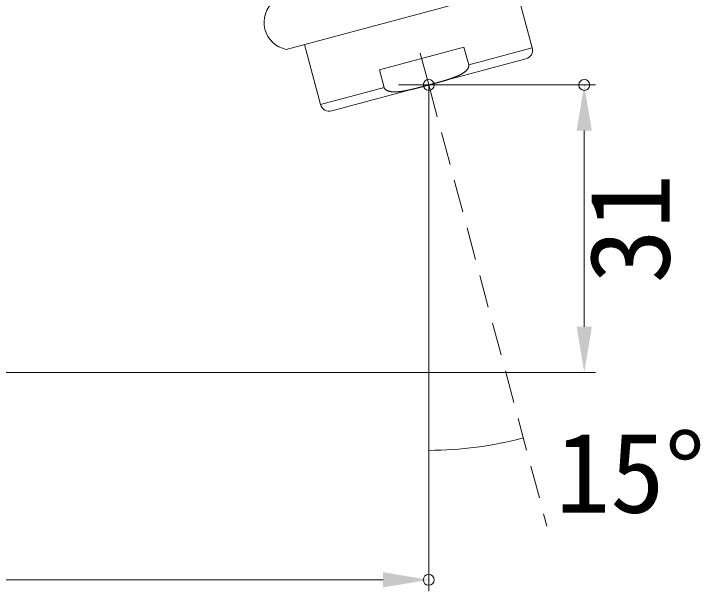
# Model space of a CAD drawing. Units: millimetres, scale not verified. Extents: x -300 to 302, y -412 to 405.
# Drawn here: x 187.7 to 262.9, y 30.2 to 93.4 of the extents above; entities that cross this region are included whole.
import ezdxf
from ezdxf.enums import TextEntityAlignment as Align

# ---------------------------------------------------------------- set-up
doc = ezdxf.new("R2010")
doc.units = ezdxf.units.MM
doc.header["$LTSCALE"] = 3
doc.header["$PDMODE"] = 32
doc.header["$PDSIZE"] = 1.2
doc.linetypes.add('DASHED1', pattern=[1.8, 1.2, -0.6])
doc.layers.add('0-0', color=7, linetype='Continuous', lineweight=18)
doc.styles.add('ＭＳ ゴシック', font='')
doc.styles.get('ＭＳ ゴシック').set_extended_font_data('MS Gothic')

msp = doc.modelspace()

# ---------------------------------------------------------------- linework, layer by layer
at = {"layer": '0-0'}
for p, q in [((217.546, 89.484), (244.704, 96.76)), ((242.716, 96.228), (244.476, 89.659)), ((219.534, 90.016), (221.294, 83.448)), ((237, 89.727), (227.735, 87.244)), ((237, 89.727), (237.517, 87.795)), ((237.517, 87.795), (244.476, 89.659)), ((243.769, 88.435), (222.518, 82.741)), ((243.769, 88.435), (222.518, 82.741)), ((227.735, 87.244), (228.252, 85.312)), ((221.294, 83.448), (228.252, 85.312))]:
    msp.add_line(p, q, dxfattribs=at)
at = {"layer": '0-0', "linetype": 'DASHED1', "lineweight": 15}
for q in [(232.056, 89.647), (246.085, 37.291)]:
    msp.add_line((233.144, 85.588), q, dxfattribs=at)
at = {"layer": '0-0', "lineweight": 15}
for p, q in [((233.769, 85.588), (229.833, 85.588)), ((233.144, 85.588), (233.144, 35.588)), ((233.144, 84.963), (233.144, 30.163)), ((233.769, 85.588), (251.418, 85.588)), ((250.168, 59.111), (250.168, 80.588)), ((143.093, 54.111), (251.418, 54.111)), ((118.968, 31.413), (228.144, 31.413))]:
    msp.add_line(p, q, dxfattribs=at)
at = {"layer": '0-0'}
for points in [[(237.517, 87.795), (237.525, 87.758), (237.53, 87.72), (237.531, 87.682), (237.529, 87.644), (237.523, 87.606), (237.515, 87.569), (237.505, 87.532), (237.491, 87.496), (237.476, 87.462), (237.459, 87.428), (237.441, 87.395), (237.421, 87.362), (237.4, 87.331), (237.377, 87.3), (237.354, 87.27), (237.329, 87.241), (237.304, 87.213), (237.278, 87.185), (237.251, 87.159), (237.224, 87.132), (237.196, 87.107), (237.168, 87.081), (237.139, 87.057), (237.11, 87.033), (237.08, 87.009), (237.05, 86.987), (237.019, 86.964), (236.988, 86.942), (236.957, 86.92), (236.926, 86.899), (236.894, 86.878), (236.862, 86.858), (236.83, 86.838), (236.797, 86.818), (236.765, 86.799), (236.732, 86.78), (236.699, 86.761), (236.666, 86.743), (236.632, 86.725)], [(236.632, 86.725), (236.599, 86.707), (236.565, 86.69), (236.531, 86.673), (236.497, 86.656), (236.463, 86.639), (236.429, 86.623), (236.395, 86.606), (236.361, 86.591), (236.326, 86.575), (236.291, 86.559), (236.257, 86.544), (236.222, 86.529), (236.187, 86.514), (236.152, 86.499), (236.117, 86.485), (236.082, 86.47), (236.047, 86.456), (236.012, 86.442), (235.976, 86.429), (235.941, 86.415), (235.906, 86.401), (235.87, 86.388), (235.835, 86.375), (235.799, 86.362), (235.763, 86.349), (235.728, 86.336), (235.692, 86.323), (235.656, 86.311), (235.621, 86.298), (235.585, 86.286), (235.549, 86.274), (235.513, 86.262), (235.477, 86.25), (235.441, 86.238), (235.405, 86.226), (235.369, 86.214), (235.333, 86.203), (235.297, 86.191), (235.261, 86.18)], [(233.839, 85.774), (233.803, 85.764), (233.766, 85.755), (233.729, 85.745), (233.693, 85.735), (233.656, 85.725), (233.619, 85.715), (233.583, 85.705), (233.546, 85.696), (233.51, 85.686), (233.473, 85.676), (233.436, 85.666), (233.4, 85.656), (233.363, 85.646), (233.327, 85.637), (233.29, 85.627), (233.253, 85.617), (233.217, 85.607), (233.18, 85.597), (233.144, 85.588), (233.107, 85.578), (233.07, 85.568), (233.034, 85.558), (232.997, 85.548), (232.961, 85.539), (232.924, 85.529), (232.887, 85.519), (232.851, 85.509), (232.814, 85.499), (232.777, 85.49), (232.741, 85.48), (232.704, 85.47), (232.668, 85.46), (232.631, 85.45), (232.594, 85.441), (232.558, 85.431), (232.521, 85.421), (232.485, 85.411), (232.448, 85.402), (232.411, 85.392)], [(235.261, 86.18), (235.224, 86.168), (235.188, 86.157), (235.152, 86.146), (235.116, 86.135), (235.079, 86.124), (235.043, 86.113), (235.007, 86.102), (234.971, 86.091), (234.934, 86.08), (234.898, 86.069), (234.862, 86.059), (234.825, 86.048), (234.789, 86.037), (234.752, 86.027), (234.716, 86.016), (234.679, 86.006), (234.643, 85.996), (234.607, 85.985), (234.57, 85.975), (234.534, 85.965), (234.497, 85.954), (234.461, 85.944), (234.424, 85.934), (234.388, 85.924), (234.351, 85.914), (234.315, 85.904), (234.278, 85.894), (234.241, 85.884), (234.205, 85.874), (234.168, 85.864), (234.132, 85.854), (234.095, 85.844), (234.059, 85.834), (234.022, 85.824), (233.985, 85.814), (233.949, 85.804), (233.912, 85.794), (233.876, 85.784), (233.839, 85.774)], [(229.516, 84.827), (229.478, 84.827), (229.44, 84.826), (229.402, 84.826), (229.364, 84.827), (229.326, 84.827), (229.288, 84.829), (229.25, 84.83), (229.212, 84.832), (229.175, 84.835), (229.137, 84.838), (229.099, 84.842), (229.061, 84.846), (229.024, 84.851), (228.986, 84.856), (228.949, 84.862), (228.912, 84.869), (228.874, 84.877), (228.837, 84.885), (228.801, 84.894), (228.764, 84.904), (228.728, 84.915), (228.692, 84.927), (228.656, 84.94), (228.621, 84.954), (228.586, 84.969), (228.552, 84.986), (228.519, 85.004), (228.486, 85.023), (228.454, 85.044), (228.424, 85.067), (228.395, 85.091), (228.367, 85.117), (228.341, 85.146), (228.318, 85.176), (228.297, 85.208), (228.279, 85.241), (228.264, 85.276), (228.252, 85.312)], [(230.977, 85.034), (230.94, 85.026), (230.903, 85.018), (230.866, 85.01), (230.829, 85.002), (230.792, 84.994), (230.755, 84.987), (230.718, 84.979), (230.68, 84.972), (230.643, 84.965), (230.606, 84.957), (230.569, 84.95), (230.531, 84.944), (230.494, 84.937), (230.457, 84.93), (230.419, 84.924), (230.382, 84.917), (230.345, 84.911), (230.307, 84.905), (230.27, 84.899), (230.232, 84.894), (230.195, 84.888), (230.157, 84.883), (230.12, 84.878), (230.082, 84.873), (230.045, 84.868), (230.007, 84.864), (229.969, 84.859), (229.932, 84.855), (229.894, 84.851), (229.856, 84.848), (229.818, 84.844), (229.781, 84.841), (229.743, 84.838), (229.705, 84.836), (229.667, 84.833), (229.629, 84.831), (229.591, 84.83), (229.554, 84.828), (229.516, 84.827)], [(232.411, 85.392), (232.375, 85.382), (232.338, 85.372), (232.301, 85.363), (232.265, 85.353), (232.228, 85.343), (232.191, 85.333), (232.155, 85.324), (232.118, 85.314), (232.081, 85.305), (232.045, 85.295), (232.008, 85.285), (231.971, 85.276), (231.935, 85.266), (231.898, 85.257), (231.861, 85.247), (231.825, 85.238), (231.788, 85.229), (231.751, 85.219), (231.715, 85.21), (231.678, 85.2), (231.641, 85.191), (231.604, 85.182), (231.567, 85.173), (231.531, 85.164), (231.494, 85.155), (231.457, 85.146), (231.42, 85.137), (231.383, 85.128), (231.347, 85.119), (231.31, 85.11), (231.273, 85.101), (231.236, 85.092), (231.199, 85.084), (231.162, 85.075), (231.125, 85.067), (231.088, 85.058), (231.051, 85.05), (231.014, 85.042), (230.977, 85.034)]]:
    msp.add_lwpolyline(points, dxfattribs=at)
for centre, radius, start, end in [((218.11, 92.43), 3, 129.3351, 259.15776), ((243.51, 89.4), 1, 284.99969, 14.99969), ((222.26, 83.707), 1, 194.99969, 284.99969)]:
    msp.add_arc(centre, radius, start, end, dxfattribs=at)
at = {"layer": '0-0', "lineweight": 15}
msp.add_arc((233.144, 85.588), 40, 270, 285, dxfattribs=at)
at = {"layer": '0-0'}
for p in [(233.144, 85.588), (250.168, 85.588), (233.144, 31.413)]:
    msp.add_point(p, dxfattribs=at)
for points in [[(249.334, 80.588), (251.001, 80.588), (250.168, 85.588)], [(249.334, 59.111), (251.001, 59.111), (250.168, 54.111)], [(228.144, 32.247), (228.144, 30.58), (233.144, 31.413)]]:
    msp.add_solid(points, dxfattribs=at)

# ---------------------------------------------------------------- texts
at = {"layer": '0-0', "style": 'ＭＳ ゴシック'}
msp.add_text('31', height=8.798, rotation=90, dxfattribs=at).set_placement((262.168, 63.85), align=Align.BOTTOM_LEFT)
msp.add_text('15°', height=8.798, dxfattribs=at).set_placement((247.014, 36.114), align=Align.BOTTOM_LEFT)

doc.saveas('drawing.dxf')
